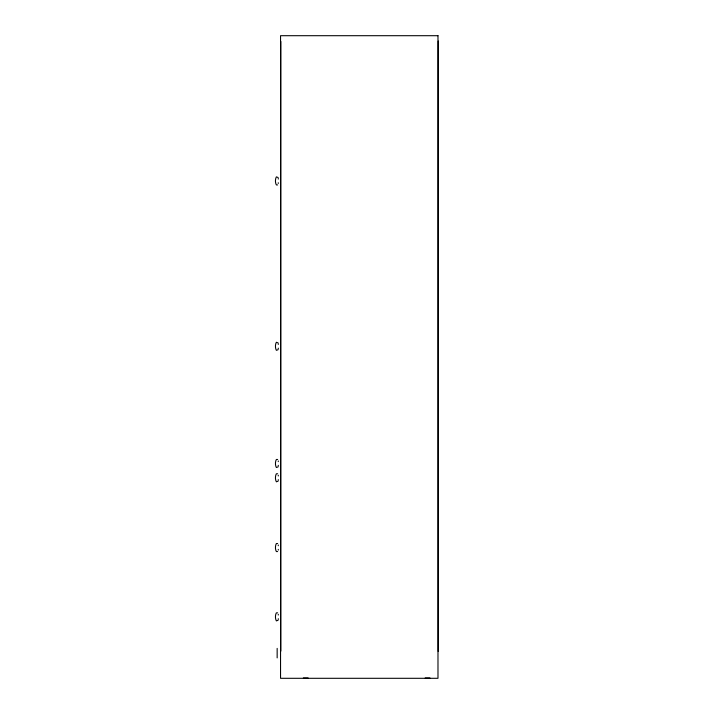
<?xml version="1.0" encoding="UTF-8"?>
<svg xmlns="http://www.w3.org/2000/svg" width="714" height="714" viewBox="0 0 714 714"><rect width="100%" height="100%" fill="white"/><g stroke="black" fill="none" stroke-linecap="round" stroke-linejoin="round"><path stroke-width="1.07" d="M278.103 349.699L276.363 350.315C275.131 348.084 275.131 344.514 276.363 342.274L278.103 342.898M278.103 466.885L276.363 467.509C275.131 465.269 275.131 461.699 276.363 459.468L277.63 459.468M278.103 481.182L276.363 481.807C275.131 479.567 275.131 475.997 276.363 473.766L277.63 473.766M278.103 620.27L276.363 620.885C275.131 618.654 275.131 615.084 276.363 612.844L277.63 612.844M277.63 184.935L276.363 184.935C275.131 182.695 275.131 179.125 276.363 176.885L278.103 177.509M277.63 551.565L276.363 551.565C275.131 549.334 275.131 545.764 276.363 543.524L277.63 543.524M303.343 677.97L308.136 677.97M425.169 677.97L429.962 677.97M438.253 41.037L438.271 651.525M280.843 41.439L280.843 651.123M278.273 178.357L278.273 179.071M278.273 182.748L278.273 183.462M278.273 343.746L278.273 344.451M278.273 348.137L278.273 348.843M278.273 460.941L278.273 461.646M278.273 465.332L278.273 466.037M278.273 475.238L278.273 475.943M278.273 479.629L278.273 480.335M278.273 544.996L278.273 545.701M278.273 549.387L278.273 550.101M278.273 614.317L278.273 615.022M278.273 618.708L278.273 619.413M277.157 648.383L277.157 657.897M437.985 35.7L280.548 35.7L280.548 678.3L437.985 678.3L437.985 35.7"/></g></svg>
